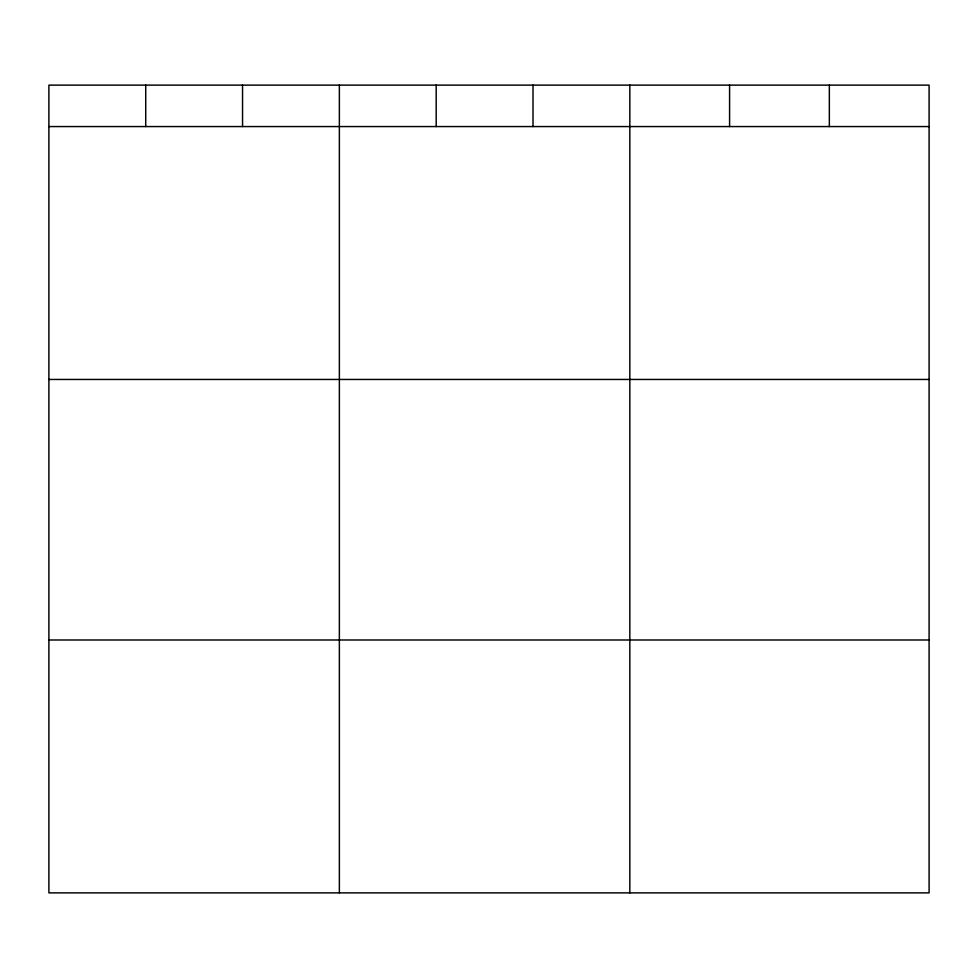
<?xml version="1.0" encoding="UTF-8"?>
<svg xmlns="http://www.w3.org/2000/svg" width="978" height="978" viewBox="0 0 978 978"><rect width="100%" height="100%" fill="white"/><g stroke="black" fill="none" stroke-linecap="round" stroke-linejoin="round"><path stroke-width="1.47" d="M929.1 126.565L929.1 892.877L48.9 892.877L48.9 85.123L929.1 85.123L929.1 126.565L48.9 126.565M48.9 379.452L929.1 379.452M48.9 639.991L929.1 639.991M829.344 85.123L829.344 126.565M729.588 85.123L729.588 126.565M629.832 85.123L629.832 892.877M533.01 85.123L533.01 126.565M436.188 85.123L436.188 126.565M339.366 85.123L339.366 892.877M242.544 85.123L242.544 126.565M145.722 85.123L145.722 126.565"/></g></svg>
